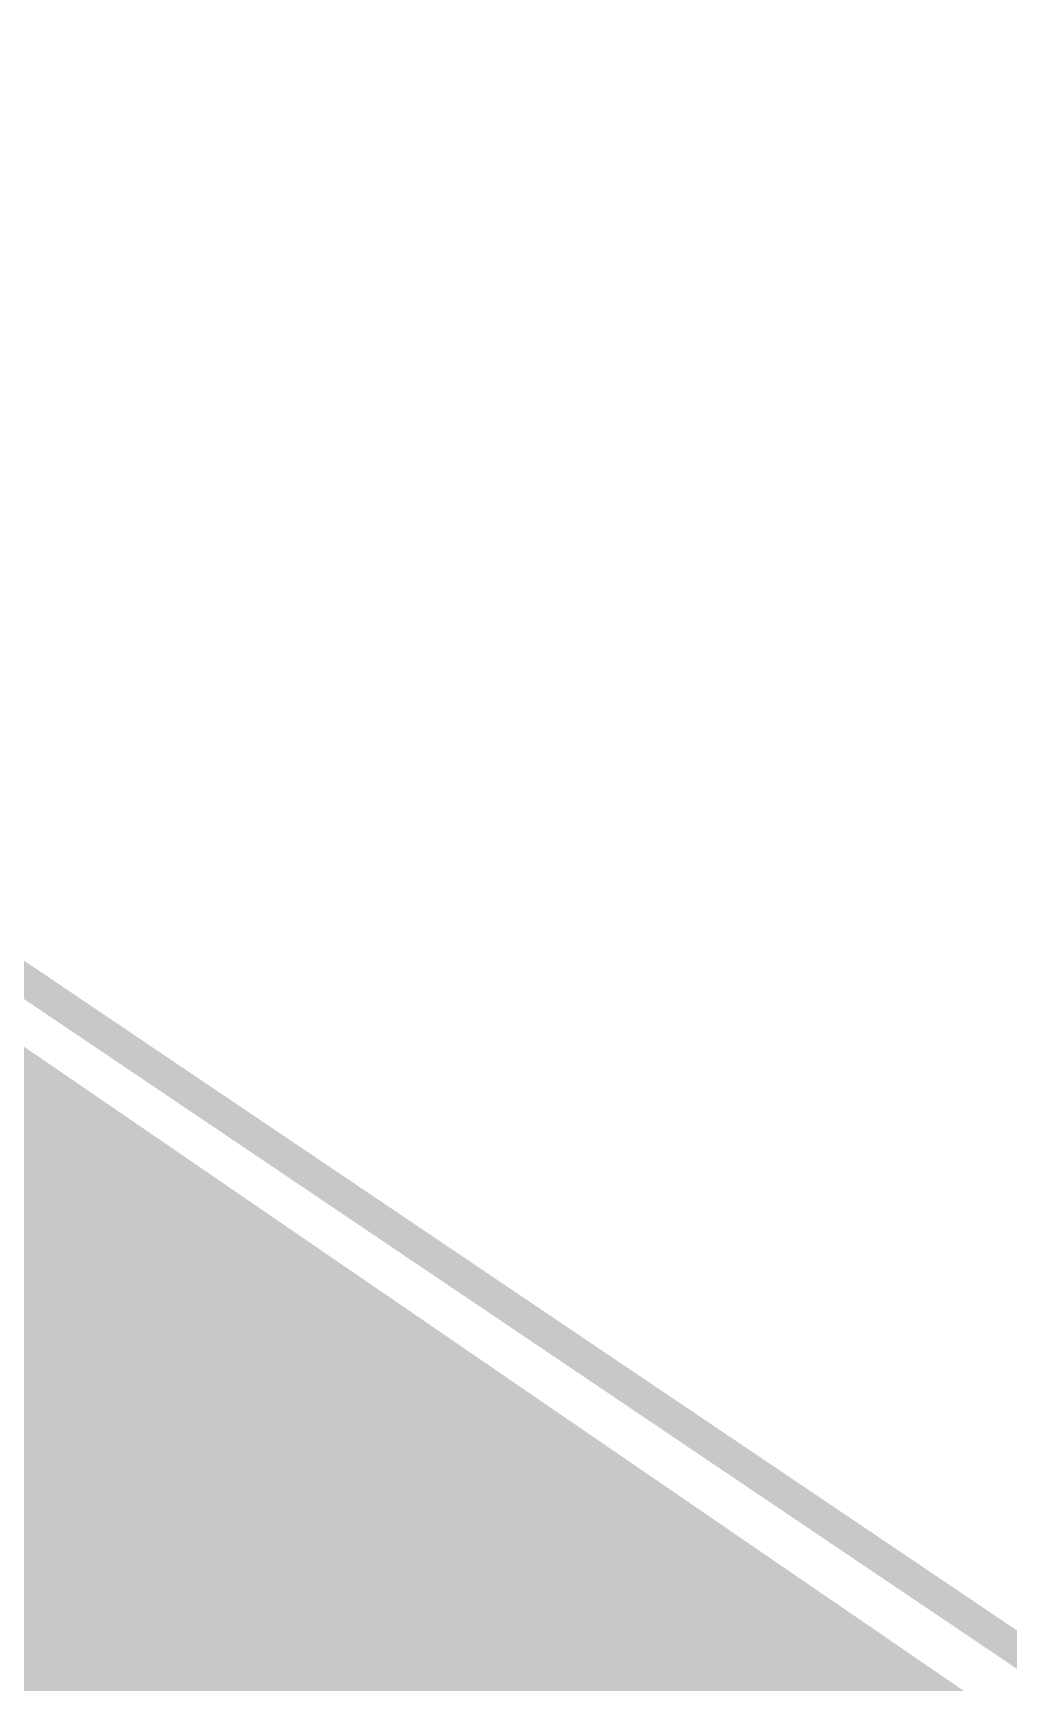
# Model space of a CAD drawing. Extents: x -72 to 72, y -47 to 50.
# Drawn here: x 37.23 to 45.01, y 18.21 to 31.37 of the extents above; entities that cross this region are included whole.
import ezdxf

# ---------------------------------------------------------------- set-up
doc = ezdxf.new("R2010")
doc.units = 0
doc.header["$MEASUREMENT"] = 0
doc.layers.get('0').update_dxf_attribs({"linetype": 'CONTINUOUS'})
for name, color, linetype in [('22-303-0_BOT', 7, 'CONTINUOUS'), ('22-303-0_DRD', 7, 'CONTINUOUS'), ('22-303-0_GND', 6, 'CONTINUOUS'), ('22-303-0_IN1', 4, 'CONTINUOUS'), ('22-303-0_IN2', 3, 'CONTINUOUS'), ('22-303-0_PWR', 5, 'CONTINUOUS'), ('22-303-0_SMB', 10, 'CONTINUOUS'), ('22-303-0_SPB', 9, 'CONTINUOUS'), ('22-303-0_SSB', 11, 'CONTINUOUS'), ('22-303-0_TOP', 8, 'CONTINUOUS'), ('THRUHOLE_TAP', 7, 'CONTINUOUS')]:
    doc.layers.add(name, color=color, linetype=linetype)

# ---------------------------------------------------------------- blocks, each defined once
blk = doc.blocks.new('ROUND_48')
at = {"const_width": 0.29972}
blk.add_lwpolyline([(-0.14986, 0, 1), (0.14986, 0, 1)], format="xyb", close=True, dxfattribs=at)
blk = doc.blocks.new('RECTANGLE_57')
blk.add_solid([(0.635, 0.508), (0.635, -0.508), (-0.635, 0.508), (-0.635, -0.508)])
blk = doc.blocks.new('ROUND_83')
at = {"const_width": 0.50038}
blk.add_lwpolyline([(-0.25019, 0, 1), (0.25019, 0, 1)], format="xyb", close=True, dxfattribs=at)
blk = doc.blocks.new('ROUND_95')
at = {"const_width": 0.10033}
blk.add_lwpolyline([(-0.050164, 0, 1), (0.050164, 0, 1)], format="xyb", close=True, dxfattribs=at)

msp = doc.modelspace()

# ---------------------------------------------------------------- linework, layer by layer
at = {"layer": '22-303-0_BOT'}
for points, const_width in [([(43.688, 11.557), (42.291, 11.557), (42.164, 11.684), (42.164, 17.653), (38.862, 20.955), (32.893, 20.955), (32.385, 20.447), (30.861, 20.447), (29.083, 22.225), (28.194, 22.225), (27.686, 21.717), (27.686, 20.32), (27.24404, 19.87804), (27.24404, 15.48892)], 0.2032), ([(39.79164, 20.5994), (42.45102, 17.94002)], 0.254), ([(39.79164, 20.5994), (45.339, 16.891)], 0.254), ([(39.9034, 20.52574), (39.9034, 20.48764)], 0.254), ([(40.05834, 20.4216), (39.96944, 20.4216)], 0.254), ([(40.132, 20.3708), (40.132, 20.25904)], 0.254), ([(40.3987, 20.193), (40.19804, 20.193)], 0.254), ([(40.3606, 20.2184), (40.3606, 20.03044)], 0.254), ([(36.83, 20.066), (37.973, 20.066)], 0.2032), ([(40.005, 17.2212), (40.005, 18.796), (38.735, 20.066), (37.973, 20.066)], 0.2032), ([(40.5892, 20.066), (40.5892, 19.80184)], 0.254), ([(40.7416, 19.9644), (40.42664, 19.9644)], 0.254), ([(40.8178, 19.9136), (40.8178, 19.57324)], 0.254), ([(41.0464, 19.7612), (41.0464, 19.34464)], 0.254), ([(41.0845, 19.7358), (40.65524, 19.7358)], 0.254), ([(41.42486, 19.5072), (40.88384, 19.5072)], 0.254), ([(41.275, 19.6088), (41.275, 19.11604)], 0.254), ([(41.5036, 19.45386), (41.5036, 18.88744)], 0.254), ([(38.71976, 19.2532), (37.0332, 19.2532)], 0.254), ([(37.1602, 19.2532), (37.1602, 18.8468)], 0.254), ([(37.3888, 19.2532), (37.3888, 18.8468)], 0.254), ([(37.6174, 19.2532), (37.6174, 18.8468)], 0.254), ([(37.846, 19.2532), (37.846, 18.8468)], 0.254), ([(38.0746, 19.2532), (38.0746, 18.8468)], 0.254), ([(38.3032, 19.2532), (38.3032, 18.8468)], 0.254), ([(38.5318, 19.2532), (38.5318, 18.95094)], 0.254), ([(41.76776, 19.2786), (41.11244, 19.2786)], 0.254), ([(41.7322, 19.30146), (41.7322, 18.65884)], 0.254), ([(41.9608, 19.14906), (41.9608, 18.43024)], 0.254), ([(38.56736, 19.05), (36.6268, 19.05)], 0.254), ([(42.10812, 19.05), (41.34104, 19.05)], 0.254), ([(42.1894, 18.99666), (42.1894, 18.20164)], 0.254), ([(38.51402, 18.8468), (37.0332, 18.8468)], 0.254), ([(37.973, 18.8468), (37.973, 18.034)], 0.254), ([(42.418, 18.84426), (42.418, 17.97304)], 0.254), ([(39.116, 18.796), (39.116, 16.764), (39.37, 16.51), (40.64, 16.51), (41.656, 15.494), (41.656, 12.7), (40.894, 11.938), (40.894, 10.4902), (40.64, 10.2362), (40.005, 10.2362)], 0.2032), ([(42.45102, 18.8214), (41.56964, 18.8214)], 0.254), ([(42.79392, 18.5928), (41.79824, 18.5928)], 0.254), ([(42.6466, 18.69186), (42.6466, 12.60348)], 0.254), ([(42.8752, 18.53692), (42.8752, 12.8397)], 0.254), ([(43.13428, 18.3642), (42.02684, 18.3642)], 0.254), ([(43.1038, 18.38452), (43.1038, 13.23594)], 0.254), ([(43.3324, 18.23212), (43.3324, 13.56868)], 0.254), ([(43.47718, 18.1356), (42.25544, 18.1356)], 0.254)]:
    msp.add_lwpolyline(points, dxfattribs=dict(at, const_width=const_width))
at = {"layer": '22-303-0_BOT', "const_width": 0.254}
msp.add_lwpolyline([(38.71976, 19.2532, 0.1955673), (38.51313, 18.84687)], format="xyb", dxfattribs=at)
at = {"layer": '22-303-0_DRD', "const_width": 0.254}
for points in [[(24.88184, 32.10052), (45.28058, 18.34134)], [(37.465, 20.701), (36.195, 19.431)], [(37.465, 19.431), (36.195, 20.701)], [(39.751, 19.431), (38.481, 18.161)], [(39.751, 18.161), (38.481, 19.431)]]:
    msp.add_lwpolyline(points, dxfattribs=at)
at = {"layer": '22-303-0_GND', "const_width": 0.254}
msp.add_lwpolyline([(24.88184, 32.10052), (45.28058, 18.34134)], dxfattribs=at)
at = {"layer": '22-303-0_IN1'}
for points, const_width in [([(34.036, 25.273), (45.339, 17.526)], 0.254), ([(34.163, 24.003), (41.783, 18.796), (43.561, 17.018), (60.452, 17.018), (60.79236, 16.6878), (60.79236, 15.19936)], 1.27), ([(34.163, 24.003), (41.783, 18.796), (43.561, 17.018), (60.452, 17.018), (60.79236, 16.6878), (60.79236, 15.19936)], 1.27), ([(37.2618, 23.06066), (37.2618, 20.70608)], 0.254), ([(37.37102, 22.987), (30.56382, 22.987)], 0.254), ([(37.4904, 22.90572), (37.4904, 20.5486)], 0.254), ([(37.70376, 22.7584), (33.3756, 22.7584)], 0.254), ([(37.719, 22.74824), (37.719, 20.39112)], 0.254), ([(38.03904, 22.5298), (33.6042, 22.5298)], 0.254), ([(37.9476, 22.59076), (37.9476, 20.23364)], 0.254), ([(38.1762, 22.43582), (38.1762, 20.07616)], 0.254), ([(38.37178, 22.3012), (33.8328, 22.3012)], 0.254), ([(38.4048, 22.27834), (38.4048, 19.91868)], 0.254), ([(38.6334, 22.12086), (38.6334, 19.7612)], 0.254), ([(38.70452, 22.0726), (34.0614, 22.0726)], 0.254), ([(38.862, 21.96592), (38.862, 19.60626)], 0.254), ([(39.0398, 21.844), (34.29, 21.844)], 0.254), ([(39.0906, 21.80844), (39.0906, 19.44878)], 0.254), ([(39.37254, 21.6154), (34.5186, 21.6154)], 0.254), ([(39.3192, 21.65096), (39.3192, 19.36496)], 0.254), ([(39.5478, 21.49602), (39.5478, 19.21764)], 0.254), ([(39.70528, 21.3868), (34.7472, 21.3868)], 0.254), ([(39.7764, 21.33854), (39.7764, 18.97634)], 0.254), ([(40.03802, 21.1582), (34.9758, 21.1582)], 0.254), ([(40.005, 21.18106), (40.005, 18.81886)], 0.254), ([(40.2336, 21.02358), (40.2336, 18.66138)], 0.254), ([(40.3733, 20.9296), (35.2044, 20.9296)], 0.254), ([(37.084, 20.828), (39.16172, 19.39798)], 0.254), ([(40.4622, 20.86864), (40.4622, 18.5039)], 0.254), ([(40.70604, 20.701), (37.26942, 20.701)], 0.254), ([(40.6908, 20.71116), (40.6908, 18.34896)], 0.254), ([(40.9194, 20.55368), (40.9194, 18.19148)], 0.254), ([(41.03878, 20.4724), (37.59962, 20.4724)], 0.254), ([(41.148, 20.39874), (41.148, 18.034)], 0.254), ([(41.37406, 20.2438), (37.93236, 20.2438)], 0.254), ([(41.3766, 20.24126), (41.3766, 17.87652)], 0.254), ([(41.7068, 20.0152), (38.2651, 20.0152)], 0.254), ([(41.6052, 20.08378), (41.6052, 17.71904)], 0.254), ([(41.8338, 19.92884), (41.8338, 17.56156)], 0.254), ([(42.03954, 19.7866), (38.59784, 19.7866)], 0.254), ([(42.0624, 19.77136), (42.0624, 17.40408)], 0.254), ([(42.37482, 19.558), (38.93058, 19.558)], 0.254), ([(42.291, 19.61388), (42.291, 17.2466)], 0.254), ([(42.5196, 19.45894), (42.5196, 17.09166)], 0.254), ([(42.70756, 19.3294), (39.40048, 19.3294)], 0.254), ([(42.7482, 19.30146), (42.7482, 16.93418)], 0.254), ([(43.0403, 19.1008), (39.6367, 19.1008)], 0.254), ([(42.9768, 19.14398), (42.9768, 16.7767)], 0.254), ([(39.6621, 19.05508), (45.212, 15.24)], 0.254), ([(43.2054, 18.98904), (43.2054, 16.61922)], 0.254), ([(43.37558, 18.8722), (39.9288, 18.8722)], 0.254), ([(43.434, 18.83156), (43.434, 16.46174)], 0.254), ([(43.70832, 18.6436), (40.26154, 18.6436)], 0.254), ([(43.6626, 18.67408), (43.6626, 16.30426)], 0.254), ([(43.8912, 18.51914), (43.8912, 16.14678)], 0.254), ([(44.04106, 18.415), (40.59428, 18.415)], 0.254), ([(44.1198, 18.36166), (44.1198, 15.9893)], 0.254), ([(44.3738, 18.1864), (40.92702, 18.1864)], 0.254), ([(44.3484, 18.20418), (44.3484, 15.83436)], 0.254)]:
    msp.add_lwpolyline(points, dxfattribs=dict(at, const_width=const_width))
at = {"layer": '22-303-0_IN1', "const_width": 0.254}
msp.add_lwpolyline([(39.6621, 19.05508, 0.2692424), (39.16172, 19.39798)], format="xyb", dxfattribs=at)
at = {"layer": '22-303-0_IN2'}
for points, const_width in [([(29.972, 22.86), (30.861, 22.86), (32.893, 20.828), (37.084, 20.828), (39.116, 18.796)], 0.2032), ([(37.03066, 22.44344), (45.339, 16.891)], 0.254), ([(37.32276, 22.2504), (36.93668, 22.2504)], 0.254), ([(37.1602, 22.35962), (37.1602, 21.22678)], 0.254), ([(37.3888, 22.20468), (37.3888, 21.09724)], 0.254), ([(37.66312, 22.0218), (36.9697, 22.0218)], 0.254), ([(37.6174, 22.05228), (37.6174, 20.86864)], 0.254), ([(37.846, 21.89988), (37.846, 20.64004)], 0.254), ([(38.00602, 21.7932), (37.04844, 21.7932)], 0.254), ([(38.0746, 21.74748), (38.0746, 20.41144)], 0.254), ([(38.3032, 21.59508), (38.3032, 20.18284)], 0.254), ([(38.34892, 21.5646), (37.0332, 21.5646)], 0.254), ([(38.68928, 21.336), (36.9189, 21.336)], 0.254), ([(38.5318, 21.44268), (38.5318, 19.95424)], 0.254), ([(38.7604, 21.28774), (38.7604, 19.72564)], 0.254), ([(37.3761, 21.10994), (39.08552, 19.40052)], 0.254), ([(39.03218, 21.1074), (37.37864, 21.1074)], 0.254), ([(38.989, 21.13534), (38.989, 19.49704)], 0.254), ([(39.2176, 20.98294), (39.2176, 19.39036)], 0.254), ([(39.37508, 20.8788), (37.60724, 20.8788)], 0.254), ([(39.4462, 20.83054), (39.4462, 19.30146)], 0.254), ([(39.6748, 20.67814), (39.6748, 19.02714)], 0.254), ([(39.71544, 20.6502), (37.83584, 20.6502)], 0.254), ([(40.05834, 20.4216), (38.06444, 20.4216)], 0.254), ([(39.9034, 20.52574), (39.9034, 18.4404)], 0.254), ([(40.132, 20.3708), (40.132, 18.4404)], 0.254), ([(40.3987, 20.193), (38.29304, 20.193)], 0.254), ([(40.3606, 20.2184), (40.3606, 18.4404)], 0.254), ([(40.5892, 20.066), (40.5892, 18.4404)], 0.254), ([(37.41674, 19.92122), (38.51148, 18.82394)], 0.254), ([(40.7416, 19.9644), (38.52164, 19.9644)], 0.254), ([(40.8178, 19.9136), (40.8178, 18.4404)], 0.254), ([(37.3888, 19.83486), (37.3888, 18.4404)], 0.254), ([(41.0464, 19.7612), (41.0464, 18.4404)], 0.254), ([(37.60216, 19.7358), (37.33546, 19.7358)], 0.254), ([(37.6174, 19.72056), (37.6174, 18.4404)], 0.254), ([(41.0845, 19.7358), (38.75024, 19.7358)], 0.254), ([(37.83076, 19.5072), (37.06114, 19.5072)], 0.254), ([(37.1602, 19.558), (37.1602, 18.4404)], 0.254), ([(37.846, 19.49196), (37.846, 18.4404)], 0.254), ([(41.42486, 19.5072), (38.97884, 19.5072)], 0.254), ([(41.275, 19.6088), (41.275, 18.4404)], 0.254), ([(39.116, 19.40052), (39.08556, 19.39975)], 0.254), ([(41.5036, 19.45386), (41.5036, 18.4404)], 0.254), ([(38.05936, 19.2786), (14.1224, 19.2786)], 0.254), ([(38.0746, 19.26336), (38.0746, 18.4404)], 0.254), ([(41.76776, 19.2786), (39.47922, 19.2786)], 0.254), ([(41.7322, 19.30146), (41.7322, 18.4404)], 0.254), ([(41.9608, 19.14906), (41.9608, 18.4404)], 0.254), ([(38.28796, 19.05), (14.1224, 19.05)], 0.254), ([(38.3032, 19.03476), (38.3032, 18.4404)], 0.254), ([(42.10812, 19.05), (39.66464, 19.05)], 0.254), ([(42.1894, 18.99666), (42.1894, 18.4404)], 0.254), ([(42.418, 18.84426), (42.418, 18.42008)], 0.254), ([(38.51148, 18.8214), (14.1224, 18.8214)], 0.254), ([(38.51148, 18.82394), (38.51084, 18.796)], 0.254), ([(42.45102, 18.8214), (39.72052, 18.8214)], 0.254), ([(38.54704, 18.5928), (14.1224, 18.5928)], 0.254), ([(38.5318, 18.64106), (38.5318, 18.4404)], 0.254), ([(39.6748, 18.56486), (39.6748, 18.4404)], 0.254), ([(42.79392, 18.5928), (39.68496, 18.5928)], 0.254), ([(42.6466, 18.69186), (42.6466, 18.25244)], 0.254), ([(38.62578, 18.4404), (14.1224, 18.4404)], 0.254), ([(42.291, 18.4404), (39.60368, 18.4404)], 0.254), ([(42.8752, 18.53692), (42.8752, 18.02384)], 0.254), ([(43.13428, 18.3642), (42.52722, 18.3642)], 0.254), ([(42.5831, 18.31594), (44.73702, 16.16202)], 0.254), ([(43.1038, 18.38452), (43.1038, 17.79524)], 0.254), ([(43.3324, 18.23212), (43.3324, 17.56664)], 0.254), ([(43.47718, 18.1356), (42.76344, 18.1356)], 0.254)]:
    msp.add_lwpolyline(points, dxfattribs=dict(at, const_width=const_width))
at = {"layer": '22-303-0_IN2', "const_width": 0.254}
for points in [[(37.37102, 21.11502, 0.1989124), (37.084, 21.23391)], [(36.83, 19.46148, 0.3450066), (37.41674, 19.92122)], [(39.72052, 18.796, 0.4142136), (39.116, 19.40052)], [(38.51148, 18.796, 0.1581907), (38.62666, 18.44104)], [(39.60368, 18.4404, 0.1588241), (39.71956, 18.796)], [(42.57802, 18.32102, 0.1989124), (42.291, 18.43991)]]:
    msp.add_lwpolyline(points, format="xyb", dxfattribs=at)
at = {"layer": '22-303-0_PWR', "const_width": 0.254}
msp.add_lwpolyline([(24.88184, 32.10052), (45.28058, 18.34134)], dxfattribs=at)
at = {"layer": '22-303-0_SSB', "const_width": 0.1524}
msp.add_lwpolyline([(39.116, 21.082), (39.116, 17.018), (34.544, 17.018), (34.544, 18.796), (34.798, 19.05), (34.544, 19.304), (34.544, 21.082), (39.116, 21.082)], dxfattribs=at)
at = {"layer": '22-303-0_TOP', "const_width": 0.254}
for points in [[(37.3888, 22.20468), (37.3888, 20.29714)], [(37.3888, 22.20468), (45.339, 16.891)], [(37.3888, 22.20468), (37.3888, 21.209)], [(37.66312, 22.0218), (37.3888, 22.0218)], [(37.6174, 22.05228), (37.6174, 15.66164)], [(37.846, 21.89988), (37.846, 15.5194)], [(38.00602, 21.7932), (37.3888, 21.7932)], [(38.0746, 21.74748), (38.0746, 15.5194)], [(38.3032, 21.59508), (38.3032, 15.5194)], [(38.34892, 21.5646), (37.3888, 21.5646)], [(38.68928, 21.336), (37.3888, 21.336)], [(38.5318, 21.44268), (38.5318, 18.95094)], [(38.7604, 21.28774), (38.7604, 19.28368)], [(39.03218, 21.1074), (37.3761, 21.1074)], [(38.989, 21.13534), (38.989, 19.38782)], [(39.2176, 20.98294), (39.2176, 19.39036)], [(37.1602, 20.828), (37.1602, 20.57146)], [(39.37508, 20.8788), (37.23386, 20.8788)], [(39.4462, 20.83054), (39.4462, 19.30146)], [(39.6748, 20.67814), (39.6748, 19.02714)], [(39.71544, 20.6502), (36.98494, 20.6502)], [(40.05834, 20.4216), (37.31768, 20.4216)], [(39.9034, 20.52574), (39.9034, 17.2974)], [(40.132, 20.3708), (40.132, 17.2974)], [(40.3987, 20.193), (37.42182, 20.193)], [(40.3606, 20.2184), (40.3606, 17.2974)], [(40.5892, 20.066), (40.5892, 17.2974)], [(40.7416, 19.9644), (37.42436, 19.9644)], [(40.8178, 19.9136), (40.8178, 17.33804)], [(37.3888, 19.83486), (37.3888, 15.89024)], [(41.0464, 19.7612), (41.0464, 17.56664)], [(41.0845, 19.7358), (37.33546, 19.7358)], [(41.42486, 19.5072), (37.06114, 19.5072)], [(37.1602, 19.558), (37.1602, 16.11884)], [(41.275, 19.6088), (41.275, 17.76476)], [(41.5036, 19.45386), (41.5036, 17.8054)], [(38.75278, 19.2786), (34.15284, 19.2786)], [(41.76776, 19.2786), (39.47922, 19.2786)], [(41.7322, 19.30146), (41.7322, 17.8054)], [(41.9608, 19.14906), (41.9608, 17.8054)], [(38.56736, 19.05), (33.92424, 19.05)], [(42.10812, 19.05), (39.66464, 19.05)], [(42.1894, 18.99666), (42.1894, 17.8054)], [(42.418, 18.84426), (42.418, 17.8054)], [(38.51148, 18.8214), (33.69564, 18.8214)], [(42.45102, 18.8214), (39.72052, 18.8214)], [(38.54704, 18.5928), (33.46704, 18.5928)], [(38.5318, 18.64106), (38.5318, 15.5194)], [(39.6748, 18.56486), (39.6748, 15.5194)], [(42.79392, 18.5928), (39.68496, 18.5928)], [(42.6466, 18.69186), (42.6466, 17.8054)], [(42.8752, 18.53692), (42.8752, 17.79778)], [(38.69182, 18.3642), (33.23844, 18.3642)], [(38.7604, 18.30578), (38.7604, 15.5194)], [(43.13428, 18.3642), (39.53764, 18.3642)], [(43.1038, 18.38452), (43.1038, 17.66824)], [(38.989, 18.20418), (38.989, 15.5194)], [(39.2176, 18.1991), (39.2176, 15.5194)], [(39.4462, 18.288), (39.4462, 15.5194)], [(43.3324, 18.23212), (43.3324, 17.43964)], [(43.47718, 18.1356), (33.02762, 18.1356)]]:
    msp.add_lwpolyline(points, dxfattribs=at)
for points in [[(36.957, 20.7772, 0.4142136), (37.3888, 21.209)], [(37.43452, 20.066, 0.4142136), (36.83, 20.67052)], [(36.83, 19.46148, 0.4142136), (37.43452, 20.066)], [(39.116, 19.40052, 0.4142136), (38.51148, 18.796)], [(39.72052, 18.796, 0.4142136), (39.116, 19.40052)], [(38.51148, 18.796, 0.4142136), (39.116, 18.19148)], [(39.116, 18.19148, 0.4142136), (39.72052, 18.796)]]:
    msp.add_lwpolyline(points, format="xyb", dxfattribs=at)

# ---------------------------------------------------------------- block references
at = {"layer": '22-303-0_BOT'}
for name, p in [('RECTANGLE_57', (37.973, 20.066)), ('ROUND_48', (39.116, 18.796)), ('RECTANGLE_57', (37.973, 18.034))]:
    msp.add_blockref(name, p, dxfattribs=at)
at = {"layer": '22-303-0_GND'}
for p in [(36.83, 20.066), (39.116, 18.796)]:
    msp.add_blockref('ROUND_83', p, dxfattribs=at)
at = {"layer": '22-303-0_IN1'}
msp.add_blockref('ROUND_48', (39.116, 18.796), dxfattribs=at)
at = {"layer": '22-303-0_IN2'}
msp.add_blockref('ROUND_48', (39.116, 18.796), dxfattribs=at)
at = {"layer": '22-303-0_PWR'}
for p in [(36.83, 20.066), (39.116, 18.796)]:
    msp.add_blockref('ROUND_83', p, dxfattribs=at)
at = {"layer": '22-303-0_SMB'}
for p in [(37.973, 20.066), (37.973, 18.034)]:
    msp.add_blockref('RECTANGLE_57', p, dxfattribs=at)
at = {"layer": '22-303-0_SPB'}
for p in [(37.973, 20.066), (37.973, 18.034)]:
    msp.add_blockref('RECTANGLE_57', p, dxfattribs=at)
at = {"layer": '22-303-0_TOP'}
msp.add_blockref('ROUND_48', (39.116, 18.796), dxfattribs=at)
at = {"layer": 'THRUHOLE_TAP'}
msp.add_blockref('ROUND_95', (39.116, 18.796), dxfattribs=at)

doc.saveas('drawing.dxf')
